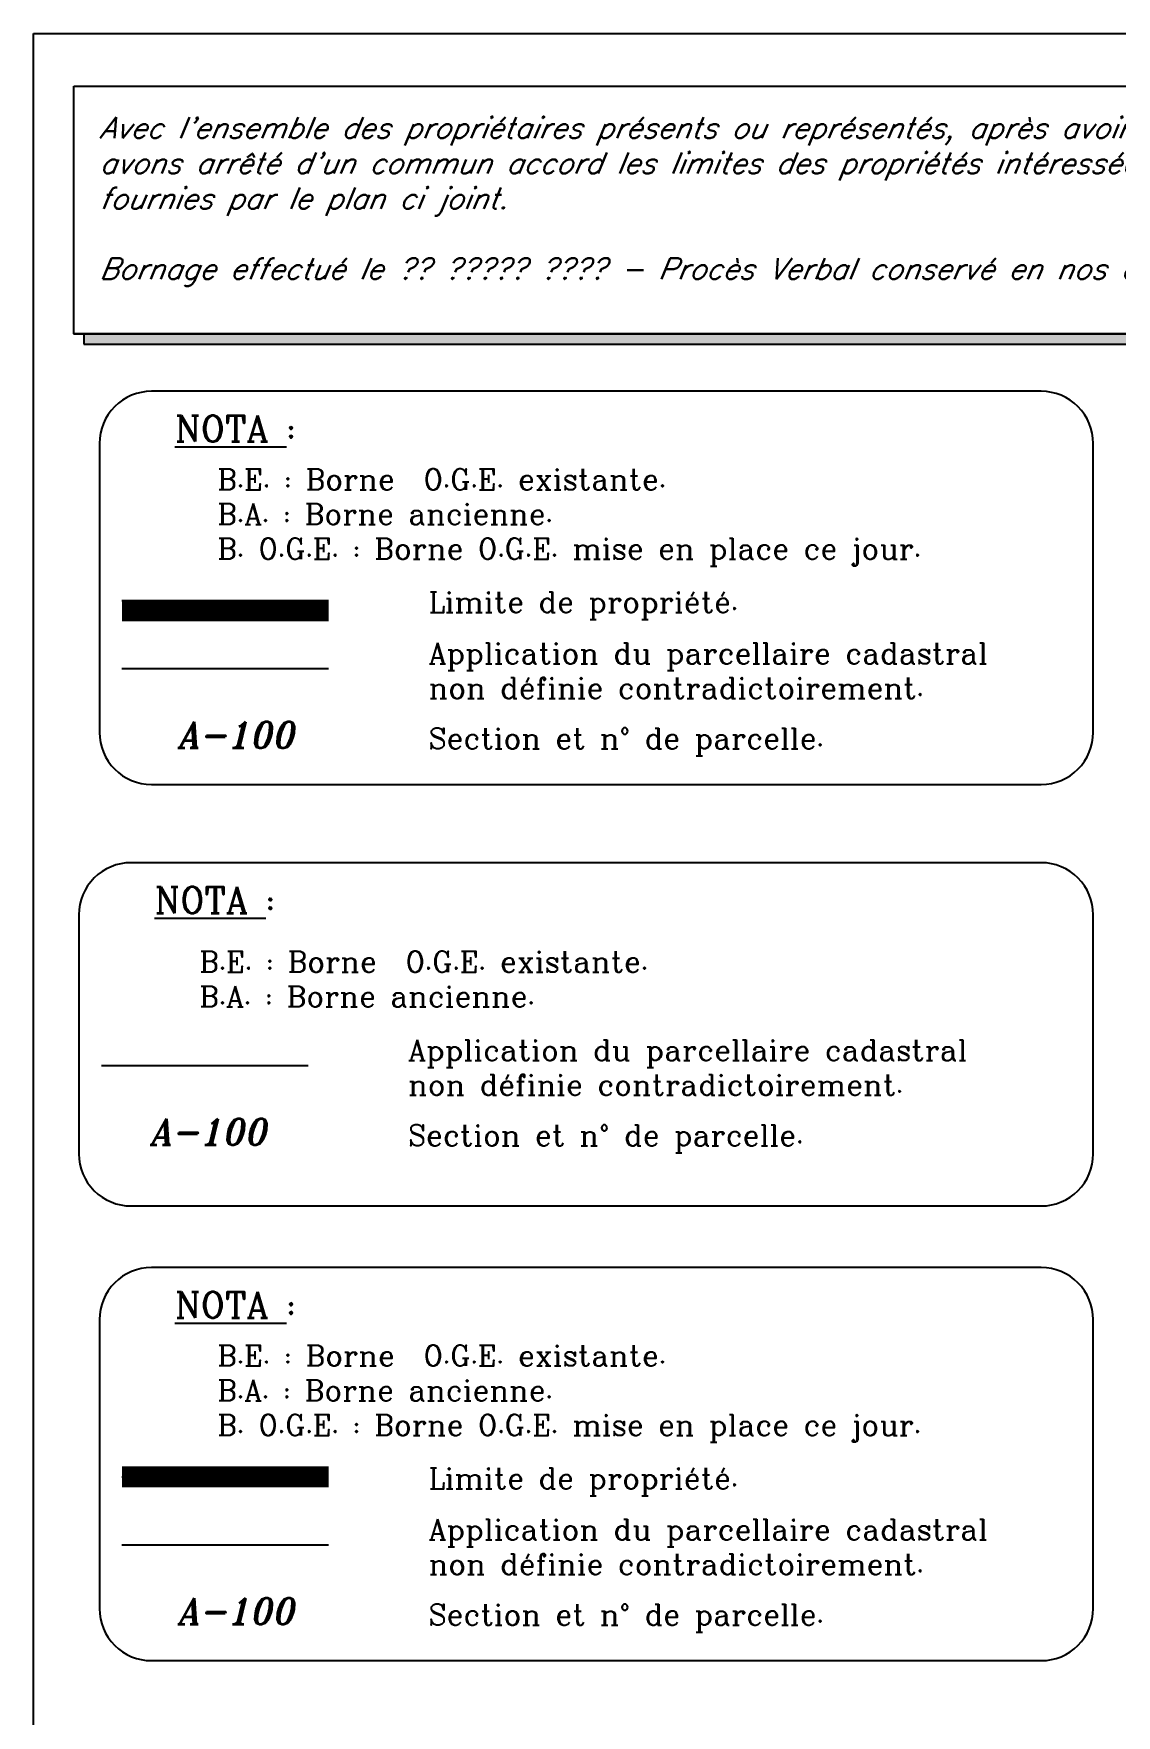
# Model space of a CAD drawing. Header units: metres. Extents: x 9606 to 9900, y 4805 to 4952.
# Drawn here: x 9816 to 9836.81, y 4867.7 to 4900 of the extents above; entities that cross this region are included whole.
import ezdxf

# ---------------------------------------------------------------- set-up
doc = ezdxf.new("R2010")
doc.units = ezdxf.units.M
doc.header["$LTSCALE"] = 2
doc.set_wipeout_variables(frame=1)
for name, color, linetype in [('Cadastre Texte', 150, 'Continuous'), ('Légende Bornage', 7, 'Continuous'), ('Titre', 7, 'Continuous'), ('Wipeout', 255, 'Continuous')]:
    doc.layers.add(name, color=color, linetype=linetype)
doc.styles.add('bornage', font='romanc.shx', dxfattribs={"height": 0.32})
doc.styles.add('ROMANS', font='ROMANC.shx', dxfattribs={"height": 0.36})
doc.styles.add('Romant', font='romant.shx', dxfattribs={"oblique": 13.5, "height": 0.5})
doc.styles.add('TEXTE', font='romans.shx', dxfattribs={"oblique": 22.5, "height": 0.3})

msp = doc.modelspace()

# ---------------------------------------------------------------- wipeouts: each hides what was drawn before it
at = {"lineweight": 30}
for points in [[(9816.77, 4898.992), (9854.97, 4898.992), (9854.97, 4894.231), (9816.77, 4894.231)], [(9818.265, 4893.152), (9835.364, 4893.152), (9835.756, 4893.074), (9836.087, 4892.852), (9836.309, 4892.521), (9836.387, 4892.129), (9836.387, 4886.578), (9836.309, 4886.187), (9836.087, 4885.855), (9835.756, 4885.633), (9835.364, 4885.556), (9818.265, 4885.556), (9817.873, 4885.633), (9817.542, 4885.855), (9817.32, 4886.187), (9817.242, 4886.578), (9817.242, 4892.129), (9817.32, 4892.521), (9817.542, 4892.852), (9817.873, 4893.074)], [(9817.87, 4884.104), (9835.364, 4884.104), (9835.758, 4884.025), (9836.093, 4883.802), (9836.316, 4883.468), (9836.394, 4883.074), (9836.394, 4878.481), (9836.316, 4878.087), (9836.093, 4877.753), (9835.758, 4877.529), (9835.364, 4877.451), (9817.87, 4877.451), (9817.476, 4877.529), (9817.142, 4877.753), (9816.919, 4878.087), (9816.84, 4878.481), (9816.84, 4883.074), (9816.919, 4883.468), (9817.142, 4883.802), (9817.476, 4884.025)], [(9818.265, 4876.32), (9835.364, 4876.32), (9835.756, 4876.242), (9836.087, 4876.02), (9836.309, 4875.689), (9836.387, 4875.297), (9836.387, 4869.746), (9836.309, 4869.355), (9836.087, 4869.023), (9835.756, 4868.801), (9835.364, 4868.724), (9818.265, 4868.724), (9817.873, 4868.801), (9817.542, 4869.023), (9817.32, 4869.355), (9817.242, 4869.746), (9817.242, 4875.297), (9817.32, 4875.689), (9817.542, 4876.02), (9817.873, 4876.242)]]:
    msp.add_wipeout(points, dxfattribs=at).dxf.layer = 'Wipeout'

# ---------------------------------------------------------------- next in the draw order: hatches: boundary and pattern name
at = {"layer": 'Légende Bornage'}
msp.add_hatch(color=256, dxfattribs=at).paths.add_polyline_path([(9816.967, 4894.231), (9816.967, 4894.034), (9855.167, 4894.034), (9855.167, 4898.795), (9854.97, 4898.795), (9854.97, 4894.231)])

# ---------------------------------------------------------------- next in the draw order: linework, layer by layer
msp.add_lwpolyline([(9816.77, 4898.992), (9854.97, 4898.992), (9854.97, 4894.231), (9816.77, 4894.231)], close=True, dxfattribs=at)
at = {"layer": 'Légende Bornage', "flags": 128}
for points in [[(9816.77, 4894.231), (9854.97, 4894.231), (9854.97, 4898.992)], [(9816.967, 4894.034), (9855.167, 4894.034), (9855.167, 4898.795)], [(9816.967, 4894.231), (9816.967, 4894.034)]]:
    msp.add_lwpolyline(points, dxfattribs=at)
at = {"layer": 'Légende Bornage'}
for points in [[(9835.364, 4885.578, 0.414214), (9836.364, 4886.578), (9836.364, 4892.129, 0.414214), (9835.364, 4893.129), (9818.265, 4893.129, 0.414214), (9817.265, 4892.129), (9817.265, 4886.578, 0.414214), (9818.265, 4885.578), (9835.364, 4885.578)], [(9835.364, 4868.746, 0.414214), (9836.364, 4869.746), (9836.364, 4875.297, 0.414214), (9835.364, 4876.297), (9818.265, 4876.297, 0.414214), (9817.265, 4875.297), (9817.265, 4869.746, 0.414214), (9818.265, 4868.746), (9835.364, 4868.746)]]:
    msp.add_lwpolyline(points, format="xyb", dxfattribs=at)
at = {"layer": 'Légende Bornage', "color": 51, "const_width": 0.4, "flags": 128}
msp.add_lwpolyline([(9817.697, 4888.908), (9821.669, 4888.908)], dxfattribs=at)
at = {"layer": 'Légende Bornage', "color": 1, "flags": 128}
for points in [[(9817.697, 4889.108), (9821.669, 4889.108)], [(9817.697, 4872.276), (9821.669, 4872.276)]]:
    msp.add_lwpolyline(points, dxfattribs=at)
at = {"layer": 'Légende Bornage', "color": 150, "linetype": 'Continuous', "flags": 128}
for points in [[(9817.697, 4887.802), (9821.669, 4887.802)], [(9817.302, 4880.178), (9821.274, 4880.178)], [(9817.697, 4870.97), (9821.669, 4870.97)]]:
    msp.add_lwpolyline(points, dxfattribs=at)
at = {"layer": 'Légende Bornage', "flags": 128}
msp.add_lwpolyline([(9835.364, 4877.481, 0.414368), (9836.364, 4878.481), (9836.364, 4883.074, 0.414214), (9835.364, 4884.074), (9817.87, 4884.074, 0.414214), (9816.87, 4883.074), (9816.87, 4878.481, 0.414214), (9817.87, 4877.481), (9835.364, 4877.481)], format="xyb", dxfattribs=at)
at = {"layer": 'Légende Bornage', "color": 2, "const_width": 0.4, "flags": 128}
msp.add_lwpolyline([(9817.697, 4872.276), (9821.669, 4872.276)], dxfattribs=at)
at = {"layer": 'Titre', "color": 7}
msp.add_lwpolyline([(9816, 4900), (9858, 4900), (9858, 4840.6), (9816, 4840.6), (9816, 4900)], dxfattribs=at)

# ---------------------------------------------------------------- next in the draw order: texts
at = {"layer": 'Cadastre Texte', "char_height": 0.5, "width": 9.27127, "attachment_point": 2, "style": 'Romant'}
for insert in [(9819.878, 4886.778), (9819.878, 4869.946)]:
    msp.add_mtext('A-100', dxfattribs=dict(at, insert=insert))
at = {"layer": 'Légende Bornage', "color": 150, "style": 'Romant', "oblique": 13.5}
msp.add_text('A-100', height=0.5, dxfattribs=at).set_placement((9818.221, 4878.654))
at = {"layer": 'Légende Bornage', "attachment_point": 1}
for s, insert, char_height, width, style in [("Avec l'ensemble des propriétaires présents ou représentés, après avoir analysé les titres et entendu les sachants nous avons arrêté d'un commun accord les limites des propriétés intéressées et procédé à leur bornage d'après les indications fournies par le plan ci joint.\\P\\PBornage effectué le ?? ????? ???? - Procès Verbal conservé en nos archives.", (9817.261, 4898.395), 0.405925, 37.90392, 'TEXTE'), ('B.E. : Borne  O.G.E. existante.\\PB.A. : Borne ancienne.\\P{\\C1;B. O.G.E.} : Borne O.G.E. mise en place ce jour.', (9819.531, 4891.639), 0.4, 16.59408, 'ROMANS'), ('B.E. : Borne  O.G.E. existante.\\PB.A. : Borne ancienne.', (9819.185, 4882.372), 0.4, 16.66448, 'ROMANS'), ('B.E. : Borne  O.G.E. existante.\\PB.A. : Borne ancienne.\\P{\\C1;B. O.G.E.} : Borne O.G.E. mise en place ce jour.', (9819.531, 4874.807), 0.4, 16.41808, 'ROMANS')]:
    msp.add_mtext(s, dxfattribs=dict(at, insert=insert, char_height=char_height, width=width, style=style))
at = {"layer": 'Légende Bornage', "attachment_point": 1, "style": 'bornage'}
for s, insert, char_height, width, rotation in [('{\\LNOTA} :', (9818.716, 4892.663), 0.5, 17.4018, 0), ('Limite de propriété.', (9823.591, 4889.28), 0.4, 6.84544, 360), ('Application du parcellaire cadastral non définie contradictoirement.', (9823.591, 4888.297), 0.4, 12.60636, 360), ('Section et n° de parcelle.', (9823.591, 4886.661), 0.4, 11.80875, 360), ('{\\LNOTA} :', (9818.322, 4883.608), 0.5, 17.4018, 0), ('Application du parcellaire cadastral non définie contradictoirement.', (9823.197, 4880.673), 0.4, 12.60636, 360), ('Section et n° de parcelle.', (9823.197, 4879.037), 0.4, 12.58317, 360), ('{\\LNOTA} :', (9818.716, 4875.831), 0.5, 17.4018, 0), ('Limite de propriété.', (9823.591, 4872.448), 0.4, 11.73835, 360), ('Application du parcellaire cadastral non définie contradictoirement.', (9823.591, 4871.465), 0.4, 12.60636, 360), ('Section et n° de parcelle.', (9823.591, 4869.829), 0.4, 12.19596, 360)]:
    msp.add_mtext(s, dxfattribs=dict(at, insert=insert, char_height=char_height, width=width, rotation=rotation))

doc.saveas('drawing.dxf')
